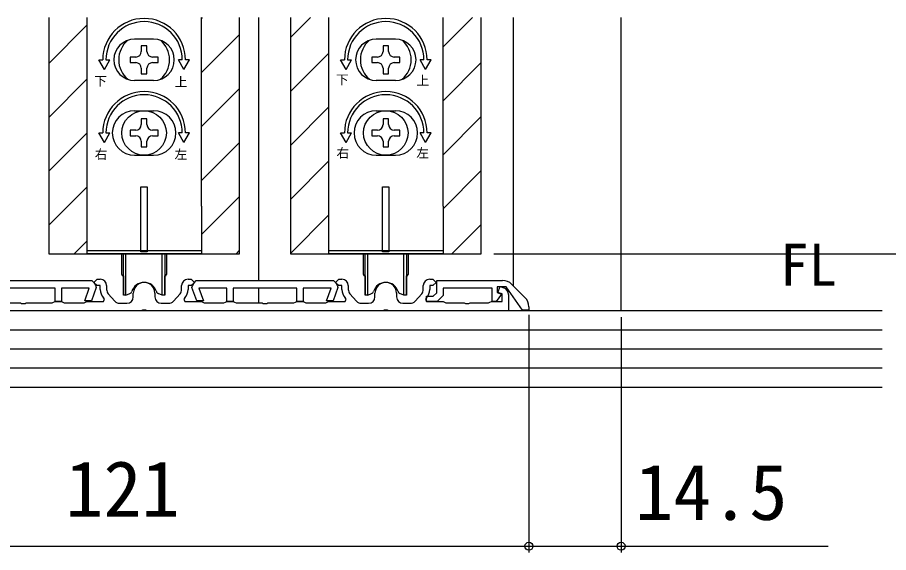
# Model space of a CAD drawing. Units: millimetres, scale not verified. Extents: x -525 to 525, y -783 to 779.
# Drawn here: x 156.4 to 293.4, y 345.7 to 429.9 of the extents above; entities that cross this region are included whole.
import ezdxf
from ezdxf.enums import TextEntityAlignment as Align

# ---------------------------------------------------------------- set-up
doc = ezdxf.new("R2010")
doc.units = ezdxf.units.MM
doc.header["$LTSCALE"] = 4
for name, color, linetype in [('0-2_USER1', 3, 'Continuous'), ('0-3_YKK_11', 7, 'Continuous'), ('0-5_YKK_12', 2, 'Continuous'), ('0-6_YKK_13', 4, 'Continuous'), ('0-8_YKK_D', 6, 'Continuous'), ('0-A_YSS_K', 3, 'Continuous')]:
    doc.layers.add(name, color=color, linetype=linetype)
doc.styles.add('ＭＳ ゴシック', font='')
doc.styles.get('ＭＳ ゴシック').set_extended_font_data('MS Gothic')

msp = doc.modelspace()

# ---------------------------------------------------------------- linework, layer by layer
at = {"layer": '0-3_YKK_11'}
for p, q in [((170.46, 387.732), (170.46, 387.113)), ((182.26, 387.113), (182.26, 387.732)), ((184.56, 388.532), (206.16, 388.532)), ((208.46, 387.732), (208.46, 387.113)), ((220.26, 387.113), (220.26, 387.732)), ((222.36, 388.534), (232.732, 388.534)), ((234.146, 387.948), (236.275, 385.82)), ((170.713, 386.448), (171.762, 385.268)), ((174.66, 385.932), (174.66, 386.532)), ((178.06, 386.532), (178.06, 385.932)), ((180.959, 385.268), (182.008, 386.448)), ((208.713, 386.448), (209.762, 385.268)), ((212.66, 385.932), (212.66, 386.532)), ((216.06, 386.532), (216.06, 385.932)), ((218.959, 385.268), (220.008, 386.448)), ((172.509, 384.932), (173.66, 384.932)), ((179.06, 384.932), (180.211, 384.932)), ((210.509, 384.932), (211.66, 384.932)), ((217.06, 384.932), (218.211, 384.932))]:
    msp.add_line(p, q, dxfattribs=at)
for points in [[(146.56, 388.532), (168.16, 388.532), (168.46, 388.23), (168.71, 387.792), (168.842, 387.43), (168.079, 385.332), (167.015, 385.332), (167.743, 387.332), (163.36, 387.332), (163.36, 385.232), (162.36, 385.232), (162.36, 387.332), (152.36, 387.332), (152.36, 385.232), (151.36, 385.232), (151.36, 387.332), (146.978, 387.332), (147.706, 385.332), (146.642, 385.332), (145.878, 387.43), (146.01, 387.792), (146.26, 388.23)], [(184.56, 388.532), (206.16, 388.532), (206.46, 388.23), (206.71, 387.792), (206.842, 387.43), (206.079, 385.332), (205.015, 385.332), (205.743, 387.332), (201.36, 387.332), (201.36, 385.232), (200.36, 385.232), (200.36, 387.332), (190.36, 387.332), (190.36, 385.232), (189.36, 385.232), (189.36, 387.332), (184.978, 387.332), (185.706, 385.332), (184.642, 385.332), (183.878, 387.43), (184.01, 387.792), (184.26, 388.23)]]:
    msp.add_lwpolyline(points, close=True, dxfattribs=at)
for points in [[(169.46, 387.113), (169.46, 387.732), (168.96, 387.732), (168.46, 388.232), (168.96, 388.732), (169.46, 388.732)], [(183.26, 388.732), (183.76, 388.732), (184.26, 388.232), (183.76, 387.732), (183.26, 387.732), (183.26, 387.113)], [(206.16, 388.532), (206.46, 388.23), (206.71, 387.792), (206.842, 387.43), (206.079, 385.332), (205.015, 385.332), (205.743, 387.332), (201.36, 387.332), (201.36, 385.232), (200.36, 385.232), (200.36, 387.332), (190.36, 387.332), (190.36, 385.232), (189.36, 385.232), (189.36, 387.332), (184.978, 387.332), (185.706, 385.332), (184.642, 385.332), (183.878, 387.43), (184.01, 387.792), (184.26, 388.23), (184.56, 388.532)], [(207.46, 387.113), (207.46, 387.732), (206.96, 387.732), (206.46, 388.232), (206.96, 388.732), (207.46, 388.732)], [(236.86, 384.405), (236.86, 383.834), (235.86, 383.834), (233.26, 387.534), (231.86, 387.534), (231.86, 386.626), (232.528, 386.383), (231.724, 385.234), (231.06, 385.234), (231.06, 387.334), (223.36, 387.334), (223.36, 386.151), (222.443, 385.234), (220.76, 385.234), (220.76, 386.034), (221.829, 386.034), (222.36, 386.565), (222.36, 388.534)], [(221.26, 388.732), (221.76, 388.732), (222.26, 388.232), (221.76, 387.732), (221.26, 387.732), (221.26, 387.113)], [(213.902, 383.732), (176.819, 383.732), (176.635, 383.852), (176.085, 383.852), (175.902, 383.732), (138.819, 383.732), (138.635, 383.852), (138.085, 383.852), (137.902, 383.732), (119.06, 383.732), (119.06, 386.334)], [(233.66, 386.334), (233.66, 383.732), (214.819, 383.732), (214.635, 383.852), (214.085, 383.852), (213.902, 383.732)], [(220.755, 385.784), (220.599, 385.608), (220.768, 385.232), (223.36, 385.232), (223.584, 385.132), (223.808, 385.032), (226.702, 385.032), (226.885, 384.912), (227.435, 384.912), (227.619, 385.032), (230.513, 385.032), (230.737, 385.132), (230.96, 385.232), (232.66, 385.232), (232.66, 386.404), (231.976, 386.653), (232.318, 387.593), (232.937, 387.368)], [(152.808, 385.032), (156.902, 385.032), (157.085, 384.912), (157.635, 384.912), (157.819, 385.032), (161.913, 385.032), (162.137, 385.132), (162.36, 385.232), (163.36, 385.232), (163.584, 385.132), (163.808, 385.032), (166.913, 385.032), (167.137, 385.132), (167.36, 385.232), (169.953, 385.232), (170.122, 385.608), (169.966, 385.784)], [(182.755, 385.784), (182.599, 385.608), (182.768, 385.232), (185.36, 385.232), (185.584, 385.132), (185.808, 385.032), (188.913, 385.032), (189.137, 385.132), (189.36, 385.232), (190.36, 385.232), (190.584, 385.132), (190.808, 385.032), (194.902, 385.032), (195.085, 384.912), (195.635, 384.912), (195.819, 385.032), (199.913, 385.032), (200.137, 385.132), (200.36, 385.232), (201.36, 385.232), (201.584, 385.132), (201.808, 385.032), (204.913, 385.032), (205.137, 385.132), (205.36, 385.232), (207.953, 385.232), (208.122, 385.608), (207.966, 385.784)]]:
    msp.add_lwpolyline(points, dxfattribs=at)
for centre, radius, start, end in [((169.46, 387.732), 1, 0.00001, 89.99999), ((176.36, 386.532), 1.7, 359.99999, 180.00001), ((183.26, 387.732), 1, 90.00001, 179.99999), ((207.46, 387.732), 1, 0.00001, 89.99999), ((214.36, 386.532), 1.7, 359.99999, 180.00001), ((221.26, 387.732), 1, 90.00001, 179.99999), ((232.732, 386.534), 2, 45.00001, 90), ((171.46, 387.113), 2, 180.00001, 221.63353), ((171.46, 387.113), 1, 180.00003, 221.63355), ((181.26, 387.113), 1, 318.36645, 359.99997), ((181.26, 387.113), 2, 318.36647, 359.99999), ((209.46, 387.113), 2, 180.00001, 221.63353), ((209.46, 387.113), 1, 180.00003, 221.63355), ((219.26, 387.113), 1, 318.36645, 359.99997), ((219.26, 387.113), 2, 318.36647, 359.99999), ((232.56, 386.334), 1.1, 0.00002, 69.99999), ((172.509, 385.932), 1, 221.63354, 270), ((173.66, 385.932), 1, 270.00001, 359.99999), ((179.06, 385.932), 1, 180.00001, 269.99999), ((180.211, 385.932), 1, 270, 318.36646), ((210.509, 385.932), 1, 221.63354, 270), ((211.66, 385.932), 1, 270.00001, 359.99999), ((217.06, 385.932), 1, 180.00001, 269.99999), ((218.211, 385.932), 1, 270, 318.36646), ((234.86, 384.405), 2, 360, 44.99999)]:
    msp.add_arc(centre, radius, start, end, dxfattribs=at)
at = {"layer": '0-5_YKK_12'}
for p, q in [((161.36, 429.898), (161.36, 392.732)), ((185.36, 429.698), (185.56, 429.898)), ((194.36, 429.898), (194.36, 388.532)), ((199.36, 429.898), (199.36, 392.732)), ((199.36, 426.728), (202.53, 429.898)), ((223.36, 425.272), (227.986, 429.898)), ((234.36, 429.898), (234.36, 387.734)), ((251.36, 383.732), (251.36, 429.898)), ((161.36, 422.669), (167.36, 428.669)), ((185.36, 421.213), (191.36, 427.213)), ((199.36, 418.242), (205.36, 424.242)), ((223.36, 416.787), (229.36, 422.787)), ((161.36, 414.184), (167.36, 420.184)), ((185.36, 412.728), (191.36, 418.728)), ((199.36, 409.757), (205.36, 415.757)), ((223.36, 408.301), (229.36, 414.301)), ((161.36, 405.698), (167.36, 411.698)), ((185.36, 404.242), (191.36, 410.242)), ((199.36, 401.272), (205.36, 407.272)), ((223.36, 399.816), (229.36, 405.816)), ((161.36, 397.213), (167.36, 403.213)), ((185.36, 395.757), (191.36, 401.757)), ((199.36, 392.787), (205.36, 398.787)), ((224.761, 392.732), (229.36, 397.331)), ((165.364, 392.732), (167.36, 394.728)), ((190.82, 392.732), (191.36, 393.272)), ((194.36, 387.332), (194.36, 384.932))]:
    msp.add_line(p, q, dxfattribs=at)
for points in [[(161.36, 392.732), (191.36, 392.732), (191.36, 429.898)], [(199.36, 392.732), (229.36, 392.732), (229.36, 429.898)]]:
    msp.add_lwpolyline(points, dxfattribs=at)
at = {"layer": '0-6_YKK_13'}
for p, q in [((167.36, 429.898), (167.36, 400.232)), ((185.36, 400.232), (185.36, 429.898)), ((205.36, 429.898), (205.36, 400.232)), ((223.36, 400.232), (223.36, 429.898)), ((177.86, 426.482), (174.86, 426.482)), ((215.86, 426.482), (212.86, 426.482)), ((175.92, 425.432), (175.92, 424.552)), ((176.8, 425.432), (175.92, 425.432)), ((176.8, 424.552), (176.8, 425.432)), ((213.92, 425.432), (213.92, 424.552)), ((214.8, 425.432), (213.92, 425.432)), ((214.8, 424.552), (214.8, 425.432)), ((175.04, 423.672), (174.16, 423.672)), ((174.16, 423.672), (174.16, 422.792)), ((178.56, 423.672), (177.68, 423.672)), ((178.56, 422.792), (178.56, 423.672)), ((213.04, 423.672), (212.16, 423.672)), ((212.16, 423.672), (212.16, 422.792)), ((216.56, 423.672), (215.68, 423.672)), ((216.56, 422.792), (216.56, 423.672)), ((169.244, 423.232), (169.86, 423.232)), ((170.11, 421.732), (169.244, 423.232)), ((170.11, 421.732), (170.976, 423.232)), ((170.36, 423.232), (170.976, 423.232)), ((174.16, 422.792), (175.04, 422.792)), ((175.92, 421.912), (175.92, 421.032)), ((176.8, 421.032), (176.8, 421.912)), ((177.68, 422.792), (178.56, 422.792)), ((182.36, 423.232), (181.744, 423.232)), ((182.61, 421.732), (181.744, 423.232)), ((207.244, 423.232), (207.86, 423.232)), ((208.11, 421.732), (207.244, 423.232)), ((208.11, 421.732), (208.976, 423.232)), ((208.36, 423.232), (208.976, 423.232)), ((212.16, 422.792), (213.04, 422.792)), ((213.92, 421.912), (213.92, 421.032)), ((214.8, 421.032), (214.8, 421.912)), ((215.68, 422.792), (216.56, 422.792)), ((220.36, 423.232), (219.744, 423.232)), ((220.61, 421.732), (219.744, 423.232)), ((175.92, 421.032), (176.8, 421.032)), ((213.92, 421.032), (214.8, 421.032)), ((177.86, 419.982), (174.86, 419.982)), ((215.86, 419.982), (212.86, 419.982)), ((174.86, 415.232), (177.86, 415.232)), ((212.86, 415.232), (215.86, 415.232)), ((175.92, 413.932), (175.92, 413.052)), ((176.8, 413.932), (175.92, 413.932)), ((176.8, 413.052), (176.8, 413.932)), ((213.92, 413.932), (213.92, 413.052)), ((214.8, 413.932), (213.92, 413.932)), ((214.8, 413.052), (214.8, 413.932)), ((169.244, 411.732), (169.86, 411.732)), ((170.11, 410.232), (169.244, 411.732)), ((170.11, 410.232), (170.976, 411.732)), ((170.36, 411.732), (170.976, 411.732)), ((175.04, 412.172), (174.16, 412.172)), ((174.16, 412.172), (174.16, 411.292)), ((174.16, 411.292), (175.04, 411.292)), ((178.56, 412.172), (177.68, 412.172)), ((177.68, 411.292), (178.56, 411.292)), ((178.56, 411.292), (178.56, 412.172)), ((182.61, 410.232), (181.744, 411.732)), ((182.36, 411.732), (181.744, 411.732)), ((182.61, 410.232), (183.476, 411.732)), ((183.476, 411.732), (182.86, 411.732)), ((207.244, 411.732), (207.86, 411.732)), ((208.11, 410.232), (207.244, 411.732)), ((208.11, 410.232), (208.976, 411.732)), ((208.36, 411.732), (208.976, 411.732)), ((213.04, 412.172), (212.16, 412.172)), ((212.16, 412.172), (212.16, 411.292)), ((212.16, 411.292), (213.04, 411.292)), ((216.56, 412.172), (215.68, 412.172)), ((215.68, 411.292), (216.56, 411.292)), ((216.56, 411.292), (216.56, 412.172)), ((220.61, 410.232), (219.744, 411.732)), ((220.36, 411.732), (219.744, 411.732)), ((220.61, 410.232), (221.476, 411.732)), ((221.476, 411.732), (220.86, 411.732)), ((175.92, 410.412), (175.92, 409.532)), ((176.8, 409.532), (176.8, 410.412)), ((213.92, 410.412), (213.92, 409.532)), ((214.8, 409.532), (214.8, 410.412)), ((174.86, 408.232), (177.86, 408.232)), ((175.92, 409.532), (176.8, 409.532)), ((212.86, 408.232), (215.86, 408.232)), ((213.92, 409.532), (214.8, 409.532)), ((175.86, 403.232), (176.86, 403.232)), ((175.86, 393.032), (175.86, 403.232)), ((176.86, 403.232), (176.86, 393.032)), ((213.86, 403.232), (214.86, 403.232)), ((213.86, 393.032), (213.86, 403.232)), ((214.86, 403.232), (214.86, 393.032)), ((167.36, 400.232), (167.36, 392.732)), ((205.36, 400.232), (205.36, 392.732)), ((167.36, 393.232), (185.36, 393.232)), ((205.36, 393.232), (223.36, 393.232)), ((172.86, 389.484), (172.86, 392.732)), ((173.11, 386.232), (173.11, 392.732)), ((173.51, 386.232), (173.51, 392.732)), ((176.86, 393.032), (175.86, 393.032)), ((179.21, 386.232), (179.21, 392.732)), ((179.86, 392.732), (179.86, 389.484)), ((210.86, 389.484), (210.86, 392.732)), ((211.11, 386.232), (211.11, 392.732)), ((211.51, 386.232), (211.51, 392.732)), ((214.86, 393.032), (213.86, 393.032)), ((217.21, 386.232), (217.21, 392.732)), ((217.86, 392.732), (217.86, 389.484)), ((173.108, 389.189), (173.11, 389.188)), ((173.11, 389.232), (173.11, 386.232)), ((179.61, 386.232), (179.61, 389.232)), ((179.61, 389.188), (179.612, 389.189)), ((211.108, 389.189), (211.11, 389.188)), ((211.11, 389.232), (211.11, 386.232)), ((217.61, 386.232), (217.61, 389.232)), ((217.61, 389.188), (217.612, 389.189)), ((173.51, 386.232), (174.129, 386.458)), ((179.21, 386.232), (178.59, 386.458)), ((211.51, 386.232), (212.129, 386.458)), ((217.21, 386.232), (216.59, 386.458)), ((173.51, 386.232), (173.11, 386.232)), ((211.51, 386.232), (211.11, 386.232))]:
    msp.add_line(p, q, dxfattribs=at)
for points in [[(182.61, 421.732), (183.476, 423.232), (182.86, 423.232)], [(220.61, 421.732), (221.476, 423.232), (220.86, 423.232)], [(185.36, 400.232), (185.36, 392.732), (167.36, 392.732)], [(223.36, 400.232), (223.36, 392.732), (205.36, 392.732)], [(179.61, 392.732), (179.61, 386.232), (179.21, 386.232)], [(217.61, 392.732), (217.61, 386.232), (217.21, 386.232)]]:
    msp.add_lwpolyline(points, dxfattribs=at)
for centre in [(176.36, 411.732), (214.36, 411.732)]:
    msp.add_circle(centre, 3.5, dxfattribs=at)
for centre, radius, start, end in [((176.36, 423.232), 6.5, 0, 180), ((176.36, 423.232), 6, 0, 180), ((214.36, 423.232), 6.5, 0, 180), ((214.36, 423.232), 6, 0, 180), ((174.86, 423.232), 3.25, 90, 270), ((176.36, 423.232), 4, 129.83844, 230.16156), ((177.86, 423.232), 3.25, 270, 90), ((176.36, 423.232), 4, 309.83844, 50.16156), ((212.86, 423.232), 3.25, 90, 270), ((214.36, 423.232), 4, 129.83844, 230.16156), ((215.86, 423.232), 3.25, 270, 90), ((214.36, 423.232), 4, 309.83844, 50.16156), ((175.04, 424.552), 0.88, 270, 0), ((177.68, 424.552), 0.88, 180, 270), ((213.04, 424.552), 0.88, 270, 0), ((215.68, 424.552), 0.88, 180, 270), ((175.04, 421.912), 0.88, 0, 90), ((177.68, 421.912), 0.88, 90, 180), ((213.04, 421.912), 0.88, 0, 90), ((215.68, 421.912), 0.88, 90, 180), ((176.36, 411.732), 6.5, 0, 180), ((214.36, 411.732), 6.5, 0, 180), ((176.36, 411.732), 6, 0, 180), ((214.36, 411.732), 6, 0, 180), ((174.86, 411.732), 3.5, 90, 270), ((177.86, 411.732), 3.5, 270, 90), ((212.86, 411.732), 3.5, 90, 270), ((215.86, 411.732), 3.5, 270, 90), ((175.04, 413.052), 0.88, 270, 0), ((177.68, 413.052), 0.88, 180, 270), ((213.04, 413.052), 0.88, 270, 0), ((215.68, 413.052), 0.88, 180, 270), ((175.04, 410.412), 0.88, 0, 90), ((177.68, 410.412), 0.88, 90, 180), ((213.04, 410.412), 0.88, 0, 90), ((215.68, 410.412), 0.88, 90, 180), ((173.16, 389.484), 0.3, 180, 260), ((179.56, 389.484), 0.3, 280, 0), ((211.16, 389.484), 0.3, 180, 260), ((217.56, 389.484), 0.3, 280, 0), ((176.36, 386.232), 2, 16.15012, 163.84988), ((214.36, 386.232), 2, 16.15012, 163.84988), ((173.958, 386.928), 0.5, 290, 343.84988), ((178.761, 386.928), 0.5, 196.15012, 250), ((211.958, 386.928), 0.5, 290, 343.84988), ((216.761, 386.928), 0.5, 196.15012, 250)]:
    msp.add_arc(centre, radius, start, end, dxfattribs=at)
at = {"layer": '0-8_YKK_D'}
for p, q in [((231.36, 392.732), (313.41, 392.732)), ((276.36, 392.732), (313.41, 392.732)), ((236.86, 383.134), (236.86, 345.732)), ((236.86, 383.134), (236.86, 345.732)), ((251.36, 382.732), (251.36, 345.732)), ((115.86, 346.732), (236.86, 346.732))]:
    msp.add_line(p, q, dxfattribs=at)
msp.add_lwpolyline([(236.86, 346.732), (251.36, 346.732), (283.91, 346.732)], dxfattribs=at)
for centre in [(236.86, 346.732), (236.86, 346.732), (251.36, 346.732)]:
    msp.add_circle(centre, 0.637, dxfattribs=at)
at = {"layer": '0-A_YSS_K'}
for p, q in [((292.41, 383.732), (21.439, 383.732)), ((292.41, 380.732), (21.439, 380.732)), ((292.41, 377.732), (21.439, 377.732)), ((292.41, 374.732), (21.439, 374.732)), ((21.439, 371.732), (234.36, 371.732)), ((229.16, 371.732), (292.41, 371.732))]:
    msp.add_line(p, q, dxfattribs=at)

# ---------------------------------------------------------------- texts
at = {"layer": '0-2_USER1', "style": 'ＭＳ ゴシック'}
msp.add_text('FL', height=6.598, dxfattribs=at).set_placement((276.337, 385.728), align=Align.BOTTOM_LEFT)
at = {"layer": '0-6_YKK_13', "style": 'ＭＳ ゴシック'}
for s, p in [('下', (168.501, 418.732)), ('上', (181.173, 418.573)), ('下', (206.507, 418.942)), ('上', (219.18, 418.783)), ('右', (168.603, 407.209)), ('左', (181.151, 407.175)), ('右', (206.609, 407.419)), ('左', (219.157, 407.385))]:
    msp.add_text(s, height=1.466, dxfattribs=at).set_placement(p, align=Align.BOTTOM_LEFT)
at = {"layer": '0-8_YKK_D', "style": 'ＭＳ ゴシック'}
for s, p in [('121', (163.985, 348.732)), ('14.5', (253.569, 348.232))]:
    msp.add_text(s, height=8.798, dxfattribs=at).set_placement(p, align=Align.BOTTOM_LEFT)

doc.saveas('drawing.dxf')
